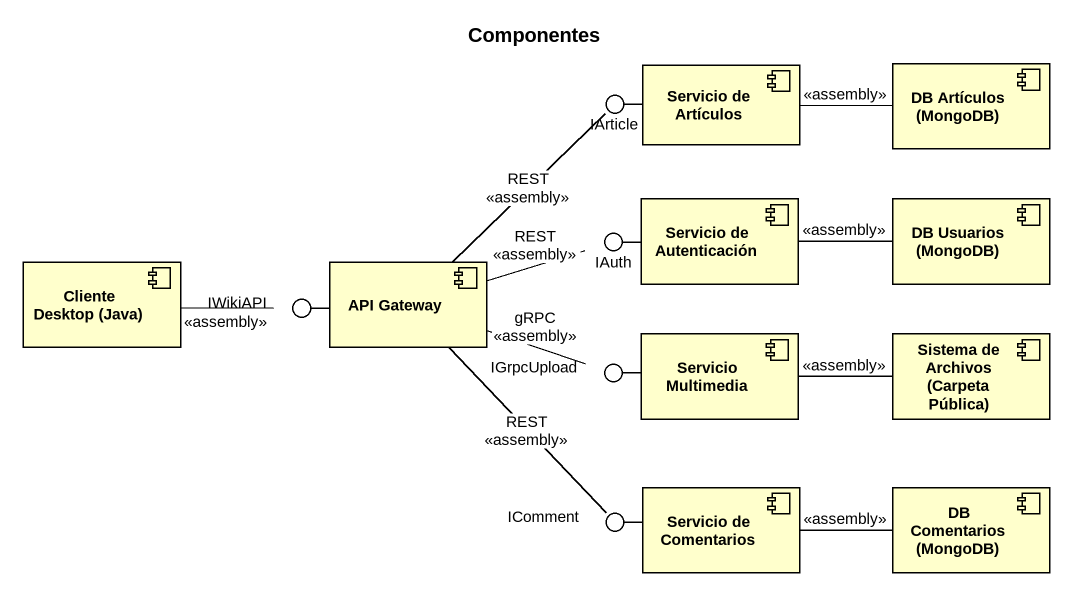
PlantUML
@startuml
title Componentes
() IArticle
component "Servicio de Artículos" as Servicio_de_Artículos
component "DB Artículos (MongoDB)" as DB_Artículos_MongoDB
() IAuth
component "Servicio de Autenticación" as Servicio_de_Autenticación
component "DB Usuarios (MongoDB)" as DB_Usuarios_MongoDB
component "Cliente Desktop (Java)" as Cliente_Desktop_Java
component "API Gateway" as API_Gateway
() IWikiAPI
component "Servicio Multimedia" as Servicio_Multimedia
component "Sistema de Archivos (Carpeta Pública)" as Sistema_de_Archivos_Carpeta
() IGrpcUpload
component "Servicio de Comentarios" as Servicio_de_Comentarios
component "DB Comentarios (MongoDB)" as DB_Comentarios_MongoDB
() IComment
Servicio_de_Artículos -left- IArticle
Servicio_de_Autenticación -left- IAuth
API_Gateway -left- IWikiAPI
Servicio_Multimedia -left- IGrpcUpload
Servicio_de_Comentarios -left- IComment
Servicio_de_Artículos -right- DB_Artículos_MongoDB : <<assembly>>
Servicio_de_Autenticación -right- DB_Usuarios_MongoDB : <<assembly>>
Cliente_Desktop_Java -right- IWikiAPI : <<assembly>>
API_Gateway -up- IArticle : REST\n<<assembly>>
API_Gateway -right- IAuth : REST\n<<assembly>>
API_Gateway -right- IGrpcUpload : gRPC\n<<assembly>>
API_Gateway -- IComment : REST\n<<assembly>>
Servicio_Multimedia -right- Sistema_de_Archivos_Carpeta : <<assembly>>
Servicio_de_Comentarios -right- DB_Comentarios_MongoDB : <<assembly>>
@enduml
